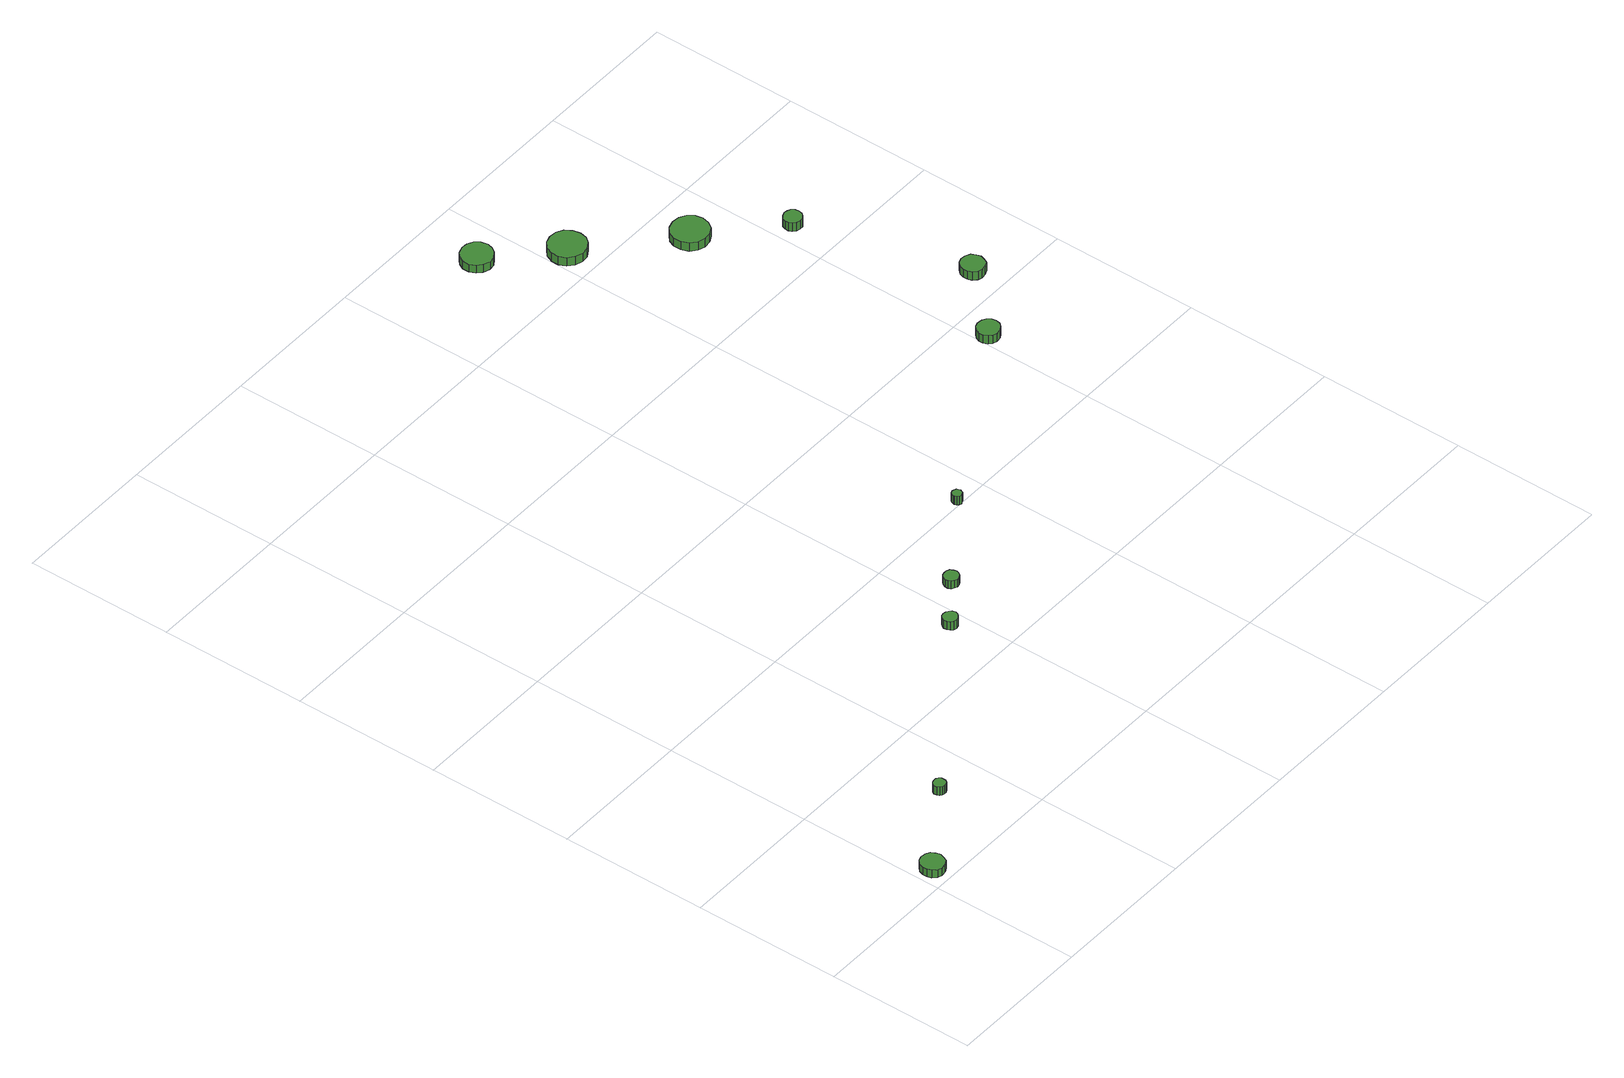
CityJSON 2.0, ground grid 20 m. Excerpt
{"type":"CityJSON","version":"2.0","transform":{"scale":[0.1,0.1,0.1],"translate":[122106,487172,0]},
"CityObjects":{
"tree1":{"type":"SolitaryVegetationObject","attributes":{"function":"something"},"geometry":[{"type":"MultiSurface","lod":"1","boundaries":[[[0,1,2,3,4,5,6,7,8,9,10,11,12,13,14]],[[15,16,17,18,19,20,21,22,23,24,25,26,27,28,29]],[[0,29,28,1]],[[1,28,27,2]],[[2,27,26,3]],[[3,26,25,4]],[[4,25,24,5]],[[5,24,23,6]],[[6,23,22,7]],[[7,22,21,8]],[[8,21,20,9]],[[9,20,19,10]],[[10,19,18,11]],[[11,18,17,12]],[[12,17,16,13]],[[13,16,15,14]],[[14,15,29,0]]]}]},
"tree2":{"type":"SolitaryVegetationObject","attributes":{"function":"something"},"geometry":[{"type":"MultiSurface","lod":"1","boundaries":[[[30,31,32,33,34,35,36,37,38,39,40,41,42,43,44]],[[45,46,47,48,49,50,51,52,53,54,55,56,57,58,59]],[[30,59,58,31]],[[31,58,57,32]],[[32,57,56,33]],[[33,56,55,34]],[[34,55,54,35]],[[35,54,53,36]],[[36,53,52,37]],[[37,52,51,38]],[[38,51,50,39]],[[39,50,49,40]],[[40,49,48,41]],[[41,48,47,42]],[[42,47,46,43]],[[43,46,45,44]],[[44,45,59,30]]]}]},
"tree3":{"type":"SolitaryVegetationObject","attributes":{"function":"something"},"geometry":[{"type":"MultiSurface","lod":"1","boundaries":[[[60,61,62,63,64,65,66,67,68,69,70,71,72,73,74]],[[75,76,77,78,79,80,81,82,83,84,85,86,87,88,89]],[[60,89,88,61]],[[61,88,87,62]],[[62,87,86,63]],[[63,86,85,64]],[[64,85,84,65]],[[65,84,83,66]],[[66,83,82,67]],[[67,82,81,68]],[[68,81,80,69]],[[69,80,79,70]],[[70,79,78,71]],[[71,78,77,72]],[[72,77,76,73]],[[73,76,75,74]],[[74,75,89,60]]]}]},
"tree4":{"type":"SolitaryVegetationObject","attributes":{"function":"something"},"geometry":[{"type":"MultiSurface","lod":"1","boundaries":[[[90,91,92,93,94,95,96,97,98,99,100,101,102,103,104]],[[105,106,107,108,109,110,111,112,113,114,115,116,117,118,119]],[[90,119,118,91]],[[91,118,117,92]],[[92,117,116,93]],[[93,116,115,94]],[[94,115,114,95]],[[95,114,113,96]],[[96,113,112,97]],[[97,112,111,98]],[[98,111,110,99]],[[99,110,109,100]],[[100,109,108,101]],[[101,108,107,102]],[[102,107,106,103]],[[103,106,105,104]],[[104,105,119,90]]]}]},
"tree5":{"type":"SolitaryVegetationObject","attributes":{"function":"something"},"geometry":[{"type":"MultiSurface","lod":"1","boundaries":[[[120,121,122,123,124,125,126,127,128,129,130,131,132,133,134]],[[135,136,137,138,139,140,141,142,143,144,145,146,147,148,149]],[[120,149,148,121]],[[121,148,147,122]],[[122,147,146,123]],[[123,146,145,124]],[[124,145,144,125]],[[125,144,143,126]],[[126,143,142,127]],[[127,142,141,128]],[[128,141,140,129]],[[129,140,139,130]],[[130,139,138,131]],[[131,138,137,132]],[[132,137,136,133]],[[133,136,135,134]],[[134,135,149,120]]]}]},
"tree6":{"type":"SolitaryVegetationObject","attributes":{"function":"something"},"geometry":[{"type":"MultiSurface","lod":"1","boundaries":[[[150,151,152,153,154,155,156,157,158,159,160,161,162,163,164]],[[165,166,167,168,169,170,171,172,173,174,175,176,177,178,179]],[[150,179,178,151]],[[151,178,177,152]],[[152,177,176,153]],[[153,176,175,154]],[[154,175,174,155]],[[155,174,173,156]],[[156,173,172,157]],[[157,172,171,158]],[[158,171,170,159]],[[159,170,169,160]],[[160,169,168,161]],[[161,168,167,162]],[[162,167,166,163]],[[163,166,165,164]],[[164,165,179,150]]]}]},
"tree7":{"type":"SolitaryVegetationObject","attributes":{"function":"something"},"geometry":[{"type":"MultiSurface","lod":"1","boundaries":[[[180,181,182,183,184,185,186,187,188,189,190,191,192,193,194]],[[195,196,197,198,199,200,201,202,203,204,205,206,207,208,209]],[[180,209,208,181]],[[181,208,207,182]],[[182,207,206,183]],[[183,206,205,184]],[[184,205,204,185]],[[185,204,203,186]],[[186,203,202,187]],[[187,202,201,188]],[[188,201,200,189]],[[189,200,199,190]],[[190,199,198,191]],[[191,198,197,192]],[[192,197,196,193]],[[193,196,195,194]],[[194,195,209,180]]]}]},
"tree8":{"type":"SolitaryVegetationObject","attributes":{"function":"something"},"geometry":[{"type":"MultiSurface","lod":"1","boundaries":[[[210,211,212,213,214,215,216,217,218,219,220,221,222,223,224]],[[225,226,227,228,229,230,231,232,233,234,235,236,237,238,239]],[[210,239,238,211]],[[211,238,237,212]],[[212,237,236,213]],[[213,236,235,214]],[[214,235,234,215]],[[215,234,233,216]],[[216,233,232,217]],[[217,232,231,218]],[[218,231,230,219]],[[219,230,229,220]],[[220,229,228,221]],[[221,228,227,222]],[[222,227,226,223]],[[223,226,225,224]],[[224,225,239,210]]]}]},
"tree9":{"type":"SolitaryVegetationObject","attributes":{"function":"something"},"geometry":[{"type":"MultiSurface","lod":"1","boundaries":[[[240,241,242,243,244,245,246,247,248,249,250,251,252,253,254]],[[255,256,257,258,259,260,261,262,263,264,265,266,267,268,269]],[[240,269,268,241]],[[241,268,267,242]],[[242,267,266,243]],[[243,266,265,244]],[[244,265,264,245]],[[245,264,263,246]],[[246,263,262,247]],[[247,262,261,248]],[[248,261,260,249]],[[249,260,259,250]],[[250,259,258,251]],[[251,258,257,252]],[[252,257,256,253]],[[253,256,255,254]],[[254,255,269,240]]]}]},
"tree10":{"type":"SolitaryVegetationObject","attributes":{"function":"something"},"geometry":[{"type":"MultiSurface","lod":"1","boundaries":[[[270,271,272,273,274,275,276,277,278,279,280,281,282,283,284]],[[285,286,287,288,289,290,291,292,293,294,295,296,297,298,299]],[[270,299,298,271]],[[271,298,297,272]],[[272,297,296,273]],[[273,296,295,274]],[[274,295,294,275]],[[275,294,293,276]],[[276,293,292,277]],[[277,292,291,278]],[[278,291,290,279]],[[279,290,289,280]],[[280,289,288,281]],[[281,288,287,282]],[[282,287,286,283]],[[283,286,285,284]],[[284,285,299,270]]]}]},
"tree11":{"type":"SolitaryVegetationObject","attributes":{"function":"something"},"geometry":[{"type":"MultiSurface","lod":"1","boundaries":[[[300,301,302,303,304,305,306,307,308,309,310,311,312,313,314]],[[315,316,317,318,319,320,321,322,323,324,325,326,327,328,329]],[[300,329,328,301]],[[301,328,327,302]],[[302,327,326,303]],[[303,326,325,304]],[[304,325,324,305]],[[305,324,323,306]],[[306,323,322,307]],[[307,322,321,308]],[[308,321,320,309]],[[309,320,319,310]],[[310,319,318,311]],[[311,318,317,312]],[[312,317,316,313]],[[313,316,315,314]],[[314,315,329,300]]]}]}
},
"vertices":[
[38,25,16],[36,31,16],[33,37,16],[27,40,16],[20,41,16],[14,39,16],[9,34,16],[7,28,16],[7,22,16],[9,16,16],[14,11,16],[20,9,16],[27,10,16],[33,13,16],[36,19,16],[36,19,4],[33,13,4],[27,10,4],[20,9,4],[14,11,4],[9,16,4],[7,22,4],[7,28,4],[9,34,4],[14,39,4],[20,41,4],[27,40,4],[33,37,4],[36,31,4],[38,25,4],
[142,102,20],[142,105,20],[140,108,20],[137,110,20],[133,110,20],[130,109,20],[128,107,20],[126,104,20],[126,100,20],[128,97,20],[130,95,20],[133,94,20],[137,94,20],[140,96,20],[142,99,20],[142,99,7],[140,96,7],[137,94,7],[133,94,7],[130,95,7],[128,97,7],[126,100,7],[126,104,7],[128,107,7],[130,109,7],[133,110,7],[137,110,7],[140,108,7],[142,105,7],[142,102,7],
[386,274,20],[385,278,20],[382,281,20],[379,283,20],[375,284,20],[371,283,20],[368,280,20],[366,276,20],[366,272,20],[368,268,20],[371,265,20],[375,264,20],[379,265,20],[382,267,20],[385,270,20],[385,270,7],[382,267,7],[379,265,7],[375,264,7],[371,265,7],[368,268,7],[366,272,7],[366,276,7],[368,280,7],[371,283,7],[375,284,7],[379,283,7],[382,281,7],[385,278,7],[386,274,7],
[446,319,18],[445,323,18],[443,327,18],[439,329,18],[435,329,18],[431,328,18],[428,325,18],[426,321,18],[426,317,18],[428,313,18],[431,311,18],[435,309,18],[439,310,18],[443,312,18],[445,315,18],[445,315,6],[443,312,6],[439,310,6],[435,309,6],[431,311,6],[428,313,6],[426,317,6],[426,321,6],[428,325,6],[431,328,6],[435,329,6],[439,329,6],[443,327,6],[445,323,6],[446,319,6],
[561,403,20],[560,406,20],[559,408,20],[556,409,20],[554,410,20],[551,409,20],[549,407,20],[548,404,20],[548,402,20],[549,399,20],[551,397,20],[554,396,20],[556,397,20],[559,398,20],[560,400,20],[560,400,7],[559,398,7],[556,397,7],[554,396,7],[551,397,7],[549,399,7],[548,402,7],[548,404,7],[549,407,7],[551,409,7],[554,410,7],[556,409,7],[559,408,7],[560,406,7],[561,403,7],
[568,1116,15],[566,1125,15],[561,1132,15],[553,1136,15],[545,1137,15],[536,1134,15],[530,1129,15],[526,1121,15],[526,1112,15],[530,1104,15],[536,1098,15],[545,1095,15],[553,1096,15],[561,1101,15],[566,1108,15],[566,1108,3],[561,1101,3],[553,1096,3],[545,1095,3],[536,1098,3],[530,1104,3],[526,1112,3],[526,1121,3],[530,1129,3],[536,1134,3],[545,1137,3],[553,1136,3],[561,1132,3],[566,1125,3],[568,1116,3],
[651,1042,15],[649,1052,15],[643,1061,15],[634,1066,15],[624,1067,15],[614,1064,15],[606,1057,15],[602,1047,15],[602,1037,15],[606,1028,15],[614,1021,15],[624,1018,15],[634,1019,15],[643,1024,15],[649,1032,15],[649,1032,2],[643,1024,2],[634,1019,2],[624,1018,2],[614,1021,2],[606,1028,2],[602,1037,2],[602,1047,2],[606,1057,2],[614,1064,2],[624,1067,2],[634,1066,2],[643,1061,2],[649,1052,2],[651,1042,2],
[826,556,19],[825,562,19],[821,567,19],[816,570,19],[809,571,19],[803,569,19],[799,565,19],[796,559,19],[796,553,19],[799,547,19],[803,543,19],[809,541,19],[816,542,19],[821,545,19],[825,550,19],[825,550,6],[821,545,6],[816,542,6],[809,541,6],[803,543,6],[799,547,6],[796,553,6],[796,559,6],[799,565,6],[803,569,6],[809,571,6],[816,570,6],[821,567,6],[825,562,6],[826,556,6],
[760,944,16],[758,954,16],[752,962,16],[743,967,16],[733,968,16],[723,965,16],[715,958,16],[711,949,16],[711,939,16],[715,929,16],[723,922,16],[733,919,16],[743,920,16],[752,925,16],[758,934,16],[758,934,3],[752,925,3],[743,920,3],[733,919,3],[723,922,3],[715,929,3],[711,939,3],[711,949,3],[715,958,3],[723,965,3],[733,968,3],[743,967,3],[752,962,3],[758,954,3],[760,944,3],
[905,640,20],[903,646,20],[900,652,20],[894,655,20],[887,656,20],[881,654,20],[876,649,20],[874,643,20],[874,637,20],[876,631,20],[881,626,20],[887,624,20],[894,625,20],[900,628,20],[903,634,20],[903,634,7],[900,628,7],[894,625,7],[887,624,7],[881,626,7],[876,631,7],[874,637,7],[874,643,7],[876,649,7],[881,654,7],[887,656,7],[894,655,7],[900,652,7],[903,646,7],[905,640,7],
[837,860,19],[836,865,19],[833,869,19],[829,871,19],[824,872,19],[819,870,19],[815,867,19],[813,862,19],[813,857,19],[815,853,19],[819,849,19],[824,848,19],[829,848,19],[833,851,19],[836,855,19],[836,855,6],[833,851,6],[829,848,6],[824,848,6],[819,849,6],[815,853,6],[813,857,6],[813,862,6],[815,867,6],[819,870,6],[824,872,6],[829,871,6],[833,869,6],[836,865,6],[837,860,6]
]}
